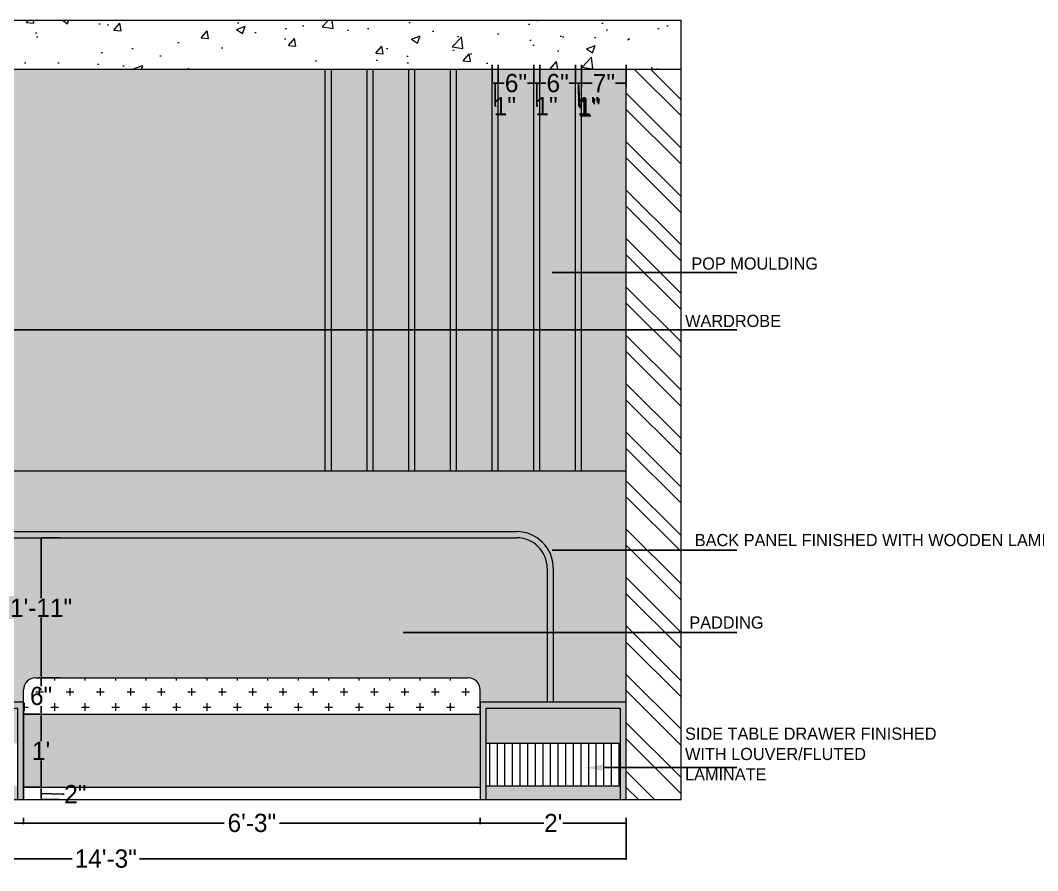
# Model space of a CAD drawing. Header units: inches. Extents: x 15448 to 46480, y -8154 to 0.
# Drawn here: x 16750.5 to 16917.6, y -3014.2 to -2874.5 of the extents above; entities that cross this region are included whole.
import ezdxf
from ezdxf import colors
from ezdxf.entities.mleader import LeaderData, LeaderLine
from ezdxf.math import Vec2, Vec3

# ---------------------------------------------------------------- set-up
doc = ezdxf.new("R2010")
doc.units = ezdxf.units.IN
doc.header["$MEASUREMENT"] = 0
doc.layers.add('IEL-HATCH-002', color=7, linetype='Continuous')
doc.styles.add('b.k', font='verdana.ttf')
doc.styles.add('HEMI', font='stylu.ttf')
doc.styles.get("Standard").update_dxf_attribs({"font": 'arial.ttf'})
doc.dimstyles.new('STANDARD$0', dxfattribs={"dimscale": 0, "dimtxt": 6, "dimasz": 3, "dimexe": 2, "dimexo": 2, "dimgap": 0, "dimtad": 0, "dimtih": 1, "dimtoh": 1, "dimdec": 1, "dimzin": 0, "dimdsep": 46, "dimlunit": 4, "dimtxsty": 'b.k', "dimcen": 2.5, "dimclrd": 256, "dimclre": 256, "dimclrt": 256, "dimadec": 0, "dimazin": 0, "dimtfac": 1, "dimtdec": 1, "dimtofl": 0, "dimtmove": 2, "dimatfit": 2, "dimfxl": 1, "dimfrac": 2, "dimtolj": 1, "dimtzin": 0, "dimlwd": 9, "dimlwe": 9, "dimarcsym": 0})

# ---------------------------------------------------------------- blocks, each defined once
blk = doc.blocks.new('*D268')
at = {"color": 254, "lineweight": -2, "transparency": 16777216}
for p, q in [((16751.06, -3005.47), (16751.06, -3006.51)), ((16826.06, -3005.47), (16826.06, -3006.51))]:
    blk.add_line(p, q, dxfattribs=at)
at = {"color": 5, "lineweight": -2, "transparency": 16777216}
for p, q in [((16751.24, -3006.33), (16784.02, -3006.33)), ((16825.88, -3006.33), (16793.11, -3006.33))]:
    blk.add_line(p, q, dxfattribs=at)
at = {"color": 5, "transparency": 16777216}
for points in [[(16751.24, -3006.3), (16751.24, -3006.36), (16751.06, -3006.33)], [(16825.88, -3006.3), (16825.88, -3006.36), (16826.06, -3006.33)]]:
    blk.add_solid(points, dxfattribs=at)
at = {"layer": 'Defpoints', "color": 0, "transparency": 16777216}
for p in [(16751.06, -3002.47), (16826.06, -3002.47), (16826.06, -3006.33)]:
    blk.add_point(p, dxfattribs=at)
at = {"color": 5, "lineweight": 5, "transparency": 16777216, "insert": (16788.56, -3006.33), "char_height": 3, "attachment_point": 5, "style": 'HEMI'}
blk.add_mtext('\\A1;6\'-3"', dxfattribs=at)
blk = doc.blocks.new('*D269')
at = {"color": 254, "lineweight": -2, "transparency": 16777216}
for p, q in [((16826.06, -3005.47), (16826.06, -3006.51)), ((16850.06, -3005.47), (16850.06, -3006.51))]:
    blk.add_line(p, q, dxfattribs=at)
at = {"color": 5, "lineweight": -2, "transparency": 16777216}
for p, q in [((16826.24, -3006.33), (16836.49, -3006.33)), ((16849.88, -3006.33), (16839.64, -3006.33))]:
    blk.add_line(p, q, dxfattribs=at)
at = {"color": 5, "transparency": 16777216}
for points in [[(16826.24, -3006.3), (16826.24, -3006.36), (16826.06, -3006.33)], [(16849.88, -3006.3), (16849.88, -3006.36), (16850.06, -3006.33)]]:
    blk.add_solid(points, dxfattribs=at)
at = {"layer": 'Defpoints', "color": 0, "transparency": 16777216}
for p in [(16826.06, -3002.47), (16850.06, -3002.47), (16850.06, -3006.33)]:
    blk.add_point(p, dxfattribs=at)
at = {"color": 5, "lineweight": 5, "transparency": 16777216, "insert": (16838.06, -3006.33), "char_height": 3, "attachment_point": 5, "style": 'HEMI'}
blk.add_mtext("\\A1;2'", dxfattribs=at)
blk = doc.blocks.new('*D298')
at = {"color": 254, "lineweight": -2, "transparency": 16777216}
for p, q in [((16730.06, -3005.47), (16730.06, -3006.51)), ((16751.06, -3005.47), (16751.06, -3006.51))]:
    blk.add_line(p, q, dxfattribs=at)
at = {"color": 5, "lineweight": -2, "transparency": 16777216}
for p, q in [((16730.24, -3006.33), (16736.52, -3006.33)), ((16750.88, -3006.33), (16744.61, -3006.33))]:
    blk.add_line(p, q, dxfattribs=at)
at = {"color": 5, "transparency": 16777216}
for points in [[(16730.24, -3006.3), (16730.24, -3006.36), (16730.06, -3006.33)], [(16750.88, -3006.3), (16750.88, -3006.36), (16751.06, -3006.33)]]:
    blk.add_solid(points, dxfattribs=at)
at = {"layer": 'Defpoints', "color": 0, "transparency": 16777216}
for p in [(16730.06, -3002.47), (16751.06, -3002.47), (16751.06, -3006.33)]:
    blk.add_point(p, dxfattribs=at)
at = {"color": 5, "lineweight": 5, "transparency": 16777216, "insert": (16740.56, -3006.33), "char_height": 3, "attachment_point": 5, "style": 'HEMI'}
blk.add_mtext('\\A1;1\'-9"', dxfattribs=at)
blk = doc.blocks.new('*D302')
at = {"color": 254, "lineweight": -2, "transparency": 16777216}
for p, q in [((16753.46, -2982.47), (16753.76, -2982.47)), ((16751.01, -2988.47), (16753.76, -2988.47))]:
    blk.add_line(p, q, dxfattribs=at)
at = {"color": 5, "lineweight": -2, "transparency": 16777216}
for p, q in [((16753.94, -2982.65), (16753.94, -2983.83)), ((16753.94, -2988.29), (16753.94, -2987.12))]:
    blk.add_line(p, q, dxfattribs=at)
at = {"color": 5, "transparency": 16777216}
for points in [[(16753.91, -2982.65), (16753.97, -2982.65), (16753.94, -2982.47)], [(16753.91, -2988.29), (16753.97, -2988.29), (16753.94, -2988.47)]]:
    blk.add_solid(points, dxfattribs=at)
at = {"layer": 'Defpoints', "color": 0, "transparency": 16777216}
for p in [(16756.46, -2982.47), (16753.94, -2988.47), (16754.01, -2988.47)]:
    blk.add_point(p, dxfattribs=at)
at = {"color": 5, "lineweight": 5, "transparency": 16777216, "insert": (16753.94, -2985.47), "char_height": 3, "attachment_point": 5, "style": 'HEMI'}
blk.add_mtext('\\A1;6"', dxfattribs=at)
blk = doc.blocks.new('*D303')
at = {"color": 254, "lineweight": -2, "transparency": 16777216}
for p, q in [((16751.01, -2988.47), (16753.76, -2988.47)), ((16751, -3000.47), (16753.76, -3000.47))]:
    blk.add_line(p, q, dxfattribs=at)
at = {"color": 5, "lineweight": -2, "transparency": 16777216}
for p, q in [((16753.94, -2988.65), (16753.94, -2992.87)), ((16753.94, -3000.29), (16753.94, -2996.08))]:
    blk.add_line(p, q, dxfattribs=at)
at = {"color": 5, "transparency": 16777216}
for points in [[(16753.91, -2988.65), (16753.97, -2988.65), (16753.94, -2988.47)], [(16753.91, -3000.29), (16753.97, -3000.29), (16753.94, -3000.47)]]:
    blk.add_solid(points, dxfattribs=at)
at = {"layer": 'Defpoints', "color": 0, "transparency": 16777216}
for p in [(16754.01, -2988.47), (16753.94, -3000.47), (16754, -3000.47)]:
    blk.add_point(p, dxfattribs=at)
at = {"color": 5, "lineweight": 5, "transparency": 16777216, "insert": (16753.94, -2994.47), "char_height": 3, "attachment_point": 5, "style": 'HEMI'}
blk.add_mtext("\\A1;1'", dxfattribs=at)
blk = doc.blocks.new('*D304')
at = {"color": 254, "lineweight": -2, "transparency": 16777216}
for p, q in [((16751, -3000.47), (16753.76, -3000.47)), ((16756.92, -3002.47), (16754.12, -3002.47))]:
    blk.add_line(p, q, dxfattribs=at)
at = {"color": 5, "lineweight": -2, "transparency": 16777216}
for p, q in [((16753.94, -3000.65), (16753.94, -3002.29)), ((16753.94, -3001.47), (16757.53, -3001.59)), ((16757.53, -3001.59), (16757.71, -3001.59))]:
    blk.add_line(p, q, dxfattribs=at)
at = {"color": 5, "transparency": 16777216}
for points in [[(16753.91, -3000.65), (16753.97, -3000.65), (16753.94, -3000.47)], [(16753.91, -3002.29), (16753.97, -3002.29), (16753.94, -3002.47)]]:
    blk.add_solid(points, dxfattribs=at)
at = {"layer": 'Defpoints', "color": 0, "transparency": 16777216}
for p in [(16754, -3000.47), (16753.92, -3002.47), (16753.94, -3002.47)]:
    blk.add_point(p, dxfattribs=at)
at = {"color": 5, "lineweight": 5, "transparency": 16777216, "insert": (16759.57, -3001.59), "char_height": 3, "attachment_point": 5, "style": 'HEMI'}
blk.add_mtext('\\A1;2"', dxfattribs=at)
blk = doc.blocks.new('*D455')
at = {"color": 5, "lineweight": -2, "transparency": 16777216}
for p, q in [((16753.94, -2959.65), (16753.94, -2969.37)), ((16753.94, -2982.29), (16753.94, -2972.58))]:
    blk.add_line(p, q, dxfattribs=at)
at = {"color": 254, "lineweight": -2, "transparency": 16777216}
for p, q in [((16756.94, -2959.47), (16754.12, -2959.47)), ((16756.94, -2982.47), (16754.12, -2982.47))]:
    blk.add_line(p, q, dxfattribs=at)
at = {"color": 5, "transparency": 16777216}
for points in [[(16753.91, -2959.65), (16753.97, -2959.65), (16753.94, -2959.47)], [(16753.91, -2982.29), (16753.97, -2982.29), (16753.94, -2982.47)]]:
    blk.add_solid(points, dxfattribs=at)
at = {"layer": 'Defpoints', "color": 0, "transparency": 16777216}
for p in [(16753.94, -2959.47), (16753.94, -2959.47), (16753.94, -2982.47)]:
    blk.add_point(p, dxfattribs=at)
at = {"color": 5, "lineweight": 5, "transparency": 16777216, "insert": (16753.94, -2970.97), "char_height": 3, "attachment_point": 5, "style": 'HEMI'}
blk.add_mtext('\\A1;1\'-11"', dxfattribs=at)
blk = doc.blocks.new('*D619')
at = {"color": 254, "lineweight": -2, "transparency": 16777216}
for p, q in [((16679.06, -3005.47), (16679.06, -3012.37)), ((16850.06, -3005.47), (16850.06, -3012.37))]:
    blk.add_line(p, q, dxfattribs=at)
at = {"color": 5, "lineweight": -2, "transparency": 16777216}
for p, q in [((16679.24, -3012.19), (16759.03, -3012.19)), ((16849.88, -3012.19), (16770.1, -3012.19))]:
    blk.add_line(p, q, dxfattribs=at)
at = {"color": 5, "transparency": 16777216}
for points in [[(16679.24, -3012.16), (16679.24, -3012.22), (16679.06, -3012.19)], [(16849.88, -3012.16), (16849.88, -3012.22), (16850.06, -3012.19)]]:
    blk.add_solid(points, dxfattribs=at)
at = {"layer": 'Defpoints', "color": 0, "transparency": 16777216}
for p in [(16679.06, -3002.47), (16850.06, -3002.47), (16850.06, -3012.19)]:
    blk.add_point(p, dxfattribs=at)
at = {"color": 5, "lineweight": 5, "transparency": 16777216, "insert": (16764.56, -3012.19), "char_height": 3, "attachment_point": 5, "style": 'HEMI'}
blk.add_mtext('\\A1;14\'-3"', dxfattribs=at)
blk = doc.blocks.new('*D620')
at = {"color": 254, "lineweight": -2, "transparency": 16777216}
for p, q in [((16842.7, -2885.47), (16842.7, -2884.97)), ((16850.06, -2885.47), (16850.06, -2884.97))]:
    blk.add_line(p, q, dxfattribs=at)
at = {"color": 5, "lineweight": -2, "transparency": 16777216}
for p, q in [((16842.88, -2884.79), (16844.45, -2884.79)), ((16849.88, -2884.79), (16848.31, -2884.79))]:
    blk.add_line(p, q, dxfattribs=at)
at = {"color": 5, "transparency": 16777216}
for points in [[(16842.88, -2884.76), (16842.88, -2884.82), (16842.7, -2884.79)], [(16849.88, -2884.76), (16849.88, -2884.82), (16850.06, -2884.79)]]:
    blk.add_solid(points, dxfattribs=at)
at = {"layer": 'Defpoints', "color": 0, "transparency": 16777216}
for p in [(16842.7, -2882.47), (16850.06, -2882.47), (16842.7, -2884.79)]:
    blk.add_point(p, dxfattribs=at)
at = {"color": 5, "lineweight": 5, "transparency": 16777216, "insert": (16846.38, -2884.79), "char_height": 3, "attachment_point": 5, "style": 'HEMI'}
blk.add_mtext('\\A1;7"', dxfattribs=at)
blk = doc.blocks.new('*D621')
at = {"color": 254, "lineweight": -2, "transparency": 16777216}
for p, q in [((16841.7, -2881.79), (16841.7, -2884.61)), ((16842.7, -2885.47), (16842.7, -2884.97))]:
    blk.add_line(p, q, dxfattribs=at)
at = {"color": 5, "lineweight": -2, "transparency": 16777216}
for p, q in [((16842.52, -2884.79), (16841.88, -2884.79)), ((16842.2, -2884.79), (16842.43, -2888.81)), ((16842.43, -2888.81), (16842.61, -2888.81))]:
    blk.add_line(p, q, dxfattribs=at)
at = {"color": 5, "transparency": 16777216}
for points in [[(16841.88, -2884.76), (16841.88, -2884.82), (16841.7, -2884.79)], [(16842.52, -2884.76), (16842.52, -2884.82), (16842.7, -2884.79)]]:
    blk.add_solid(points, dxfattribs=at)
at = {"layer": 'Defpoints', "color": 0, "transparency": 16777216}
for p in [(16842.7, -2882.47), (16841.7, -2884.79), (16841.7, -2884.79)]:
    blk.add_point(p, dxfattribs=at)
at = {"color": 5, "lineweight": 5, "transparency": 16777216, "insert": (16844.03, -2888.81), "char_height": 3, "attachment_point": 5, "style": 'HEMI'}
blk.add_mtext('\\A1;1"', dxfattribs=at)
blk = doc.blocks.new('*D622')
at = {"color": 254, "lineweight": -2, "transparency": 16777216}
for p, q in [((16835.86, -2881.79), (16835.86, -2884.61)), ((16841.7, -2881.79), (16841.7, -2884.61))]:
    blk.add_line(p, q, dxfattribs=at)
at = {"color": 5, "lineweight": -2, "transparency": 16777216}
for p, q in [((16836.04, -2884.79), (16836.86, -2884.79)), ((16841.52, -2884.79), (16840.7, -2884.79))]:
    blk.add_line(p, q, dxfattribs=at)
at = {"color": 5, "transparency": 16777216}
for points in [[(16836.04, -2884.76), (16836.04, -2884.82), (16835.86, -2884.79)], [(16841.52, -2884.76), (16841.52, -2884.82), (16841.7, -2884.79)]]:
    blk.add_solid(points, dxfattribs=at)
at = {"layer": 'Defpoints', "color": 0, "transparency": 16777216}
for p in [(16835.86, -2884.79), (16835.86, -2884.79), (16841.7, -2884.79)]:
    blk.add_point(p, dxfattribs=at)
at = {"color": 5, "lineweight": 5, "transparency": 16777216, "insert": (16838.78, -2884.79), "char_height": 3, "attachment_point": 5, "style": 'HEMI'}
blk.add_mtext('\\A1;6"', dxfattribs=at)
blk = doc.blocks.new('*D623')
at = {"color": 254, "lineweight": -2, "transparency": 16777216}
for p, q in [((16834.86, -2881.79), (16834.86, -2884.61)), ((16835.86, -2881.79), (16835.86, -2884.61))]:
    blk.add_line(p, q, dxfattribs=at)
at = {"color": 5, "lineweight": -2, "transparency": 16777216}
for p, q in [((16835.68, -2884.79), (16835.04, -2884.79)), ((16835.36, -2884.79), (16835.36, -2888.56)), ((16835.36, -2888.56), (16835.54, -2888.56))]:
    blk.add_line(p, q, dxfattribs=at)
at = {"color": 5, "transparency": 16777216}
for points in [[(16835.04, -2884.76), (16835.04, -2884.82), (16834.86, -2884.79)], [(16835.68, -2884.76), (16835.68, -2884.82), (16835.86, -2884.79)]]:
    blk.add_solid(points, dxfattribs=at)
at = {"layer": 'Defpoints', "color": 0, "transparency": 16777216}
for p in [(16834.86, -2884.79), (16834.86, -2884.79), (16835.86, -2884.79)]:
    blk.add_point(p, dxfattribs=at)
at = {"color": 5, "lineweight": 5, "transparency": 16777216, "insert": (16836.96, -2888.56), "char_height": 3, "attachment_point": 5, "style": 'HEMI'}
blk.add_mtext('\\A1;1"', dxfattribs=at)
blk = doc.blocks.new('*D624')
at = {"color": 254, "lineweight": -2, "transparency": 16777216}
for p, q in [((16829.01, -2881.79), (16829.01, -2884.61)), ((16834.86, -2881.79), (16834.86, -2884.61))]:
    blk.add_line(p, q, dxfattribs=at)
at = {"color": 5, "lineweight": -2, "transparency": 16777216}
for p, q in [((16829.19, -2884.79), (16830.01, -2884.79)), ((16834.68, -2884.79), (16833.85, -2884.79))]:
    blk.add_line(p, q, dxfattribs=at)
at = {"color": 5, "transparency": 16777216}
for points in [[(16829.19, -2884.76), (16829.19, -2884.82), (16829.01, -2884.79)], [(16834.68, -2884.76), (16834.68, -2884.82), (16834.86, -2884.79)]]:
    blk.add_solid(points, dxfattribs=at)
at = {"layer": 'Defpoints', "color": 0, "transparency": 16777216}
for p in [(16829.01, -2884.79), (16829.01, -2884.79), (16834.86, -2884.79)]:
    blk.add_point(p, dxfattribs=at)
at = {"color": 5, "lineweight": 5, "transparency": 16777216, "insert": (16831.93, -2884.79), "char_height": 3, "attachment_point": 5, "style": 'HEMI'}
blk.add_mtext('\\A1;6"', dxfattribs=at)
blk = doc.blocks.new('*D625')
at = {"color": 254, "lineweight": -2, "transparency": 16777216}
for p, q in [((16828.01, -2881.79), (16828.01, -2884.61)), ((16829.01, -2881.79), (16829.01, -2884.61))]:
    blk.add_line(p, q, dxfattribs=at)
at = {"color": 5, "lineweight": -2, "transparency": 16777216}
for p, q in [((16828.83, -2884.79), (16828.19, -2884.79)), ((16828.51, -2884.79), (16828.51, -2888.59)), ((16828.51, -2888.59), (16828.69, -2888.59))]:
    blk.add_line(p, q, dxfattribs=at)
at = {"color": 5, "transparency": 16777216}
for points in [[(16828.19, -2884.76), (16828.19, -2884.82), (16828.01, -2884.79)], [(16828.83, -2884.76), (16828.83, -2884.82), (16829.01, -2884.79)]]:
    blk.add_solid(points, dxfattribs=at)
at = {"layer": 'Defpoints', "color": 0, "transparency": 16777216}
for p in [(16828.01, -2884.79), (16828.01, -2884.79), (16829.01, -2884.79)]:
    blk.add_point(p, dxfattribs=at)
at = {"color": 5, "lineweight": 5, "transparency": 16777216, "insert": (16830.11, -2888.59), "char_height": 3, "attachment_point": 5, "style": 'HEMI'}
blk.add_mtext('\\A1;1"', dxfattribs=at)
blk = doc.blocks.new('*D626')
at = {"color": 254, "lineweight": -2, "transparency": 16777216}
for p, q in [((16841.7, -2881.79), (16841.7, -2884.61)), ((16842.7, -2881.79), (16842.7, -2884.61))]:
    blk.add_line(p, q, dxfattribs=at)
at = {"color": 5, "lineweight": -2, "transparency": 16777216}
for p, q in [((16842.52, -2884.79), (16841.88, -2884.79)), ((16842.2, -2884.79), (16842.24, -2888.56)), ((16842.24, -2888.56), (16842.42, -2888.56))]:
    blk.add_line(p, q, dxfattribs=at)
at = {"color": 5, "transparency": 16777216}
for points in [[(16841.88, -2884.76), (16841.88, -2884.82), (16841.7, -2884.79)], [(16842.52, -2884.76), (16842.52, -2884.82), (16842.7, -2884.79)]]:
    blk.add_solid(points, dxfattribs=at)
at = {"layer": 'Defpoints', "color": 0, "transparency": 16777216}
for p in [(16841.7, -2884.79), (16841.7, -2884.79), (16842.7, -2884.79)]:
    blk.add_point(p, dxfattribs=at)
at = {"color": 5, "lineweight": 5, "transparency": 16777216, "insert": (16843.84, -2888.56), "char_height": 3, "attachment_point": 5, "style": 'HEMI'}
blk.add_mtext('\\A1;1"', dxfattribs=at)
blk = doc.blocks.new('*D627')
at = {"color": 254, "lineweight": -2, "transparency": 16777216}
for p, q in [((16842.7, -2881.79), (16842.7, -2884.61)), ((16850.06, -2881.79), (16850.06, -2884.61))]:
    blk.add_line(p, q, dxfattribs=at)
at = {"color": 5, "lineweight": -2, "transparency": 16777216}
for p, q in [((16842.88, -2884.79), (16844.45, -2884.79)), ((16849.88, -2884.79), (16848.31, -2884.79))]:
    blk.add_line(p, q, dxfattribs=at)
at = {"color": 5, "transparency": 16777216}
for points in [[(16842.88, -2884.76), (16842.88, -2884.82), (16842.7, -2884.79)], [(16849.88, -2884.76), (16849.88, -2884.82), (16850.06, -2884.79)]]:
    blk.add_solid(points, dxfattribs=at)
at = {"layer": 'Defpoints', "color": 0, "transparency": 16777216}
for p in [(16842.7, -2884.79), (16842.7, -2884.79), (16850.06, -2884.79)]:
    blk.add_point(p, dxfattribs=at)
at = {"color": 5, "lineweight": 5, "transparency": 16777216, "insert": (16846.38, -2884.79), "char_height": 3, "attachment_point": 5, "style": 'HEMI'}
blk.add_mtext('\\A1;7"', dxfattribs=at)

msp = doc.modelspace()

# ---------------------------------------------------------------- hatches: boundary and pattern name
at = {"layer": 'IEL-HATCH-002', "lineweight": 5, "true_color": 0x636466, "transparency": 33554687}
h = msp.add_hatch(dxfattribs=at)
h.set_pattern_fill('AR-CONC', color=251, scale=2)
h.set_pattern_definition([(50, (-2831.304, 836.569), (14.3452037, -1.255043), [1.5, -16.5]), (355, (-2831.304, 836.569), (-2.775027, 15.043843), [1.2, -13.2]), (100.451444, (-2830.109, 836.464), (11.570177, 13.7888), [1.274804, -14.022842]), (46.1842, (-2831.304, 840.569), (21.344827, -3.310386), [2.25, -24.75]), (96.63564, (-2829.525, 840.293), (18.693239, 19.482372), [1.912207, -21.034275]), (351.18416, (-2831.304, 840.57), (18.69324, 19.482372), [1.8, -19.8]), (21, (-2829.304, 839.569), (11.938141, -8.052378), [1.5, -16.5]), (326, (-2829.304, 839.569), (4.866307, 14.503001), [1.2, -13.2]), (71.451445, (-2828.309, 838.898), (16.804448, 6.450623), [1.274804, -14.022842]), (37.5, (-2831.304, 836.569), (0.2431971, 6.6578771), [0, -13.04, 0, -13.4, 0, -13.25]), (7.5, (-2831.304, 836.569), (5.2613907, 7.8882342), [0, -7.64, 0, -12.74, 0, -5.05]), (327.5, (-2835.764, 836.569), (10.6764487, -0.4510974), [0, -5, 0, -15.6, 0, -20.7]), (317.5, (-2837.764, 836.569), (11.6637234, 2.0020996), [0, -6.5, 0, -10.36, 0, -14.7])])
h.paths.add_polyline_path([(16859.06, -2882.47), (16859.06, -2874.47), (16670.06, -2874.47), (16670.06, -2882.47)])
at = {"layer": 'IEL-HATCH-002', "lineweight": 5, "transparency": 33554687}
h = msp.add_hatch(dxfattribs=at)
h.set_pattern_fill('ANSI32', color=1, scale=15, angle=90)
h.paths.add_polyline_path([(16679.06, -2882.47), (16670.06, -2882.47), (16670.06, -3002.47), (16679.06, -3002.47)])
h.paths.add_polyline_path([(16859.06, -2882.47), (16850.06, -2882.47), (16850.06, -3002.47), (16859.06, -3002.47)])
at = {"layer": 'IEL-HATCH-002', "lineweight": 5, "true_color": 0xf2ebe4, "transparency": 33554687}
h = msp.add_hatch(color=7, dxfattribs=at)
h.dxf.hatch_style = 1
h.paths.add_polyline_path([(16800.62, -2882.47), (16703.06, -2882.47), (16703.06, -2948.47), (16800.62, -2948.47)])
h.paths.add_polyline_path([(16807.47, -2882.47), (16801.62, -2882.47), (16801.62, -2948.47), (16807.47, -2948.47)])
h.paths.add_polyline_path([(16814.32, -2882.47), (16808.47, -2882.47), (16808.47, -2948.47), (16814.32, -2948.47)])
h.paths.add_polyline_path([(16821.16, -2882.47), (16815.32, -2882.47), (16815.32, -2948.47), (16821.16, -2948.47)])
h.paths.add_polyline_path([(16828.01, -2882.47), (16822.16, -2882.47), (16822.16, -2948.47), (16828.01, -2948.47)])
h.paths.add_polyline_path([(16834.86, -2882.47), (16829.01, -2882.47), (16829.01, -2948.47), (16834.86, -2948.47)])
h.paths.add_polyline_path([(16841.7, -2882.47), (16835.86, -2882.47), (16835.86, -2948.47), (16841.7, -2948.47)])
h.paths.add_polyline_path([(16850.06, -2882.47), (16842.7, -2882.47), (16842.7, -2948.47), (16850.06, -2948.47)])
h = msp.add_hatch(color=7, dxfattribs=at)
h.dxf.hatch_style = 1
h.paths.add_polyline_path([(16801.62, -2882.47), (16800.62, -2882.47), (16800.62, -2948.47), (16801.62, -2948.47)])
h.paths.add_polyline_path([(16808.47, -2882.47), (16807.47, -2882.47), (16807.47, -2948.47), (16808.47, -2948.47)])
h.paths.add_polyline_path([(16815.32, -2882.47), (16814.32, -2882.47), (16814.32, -2948.47), (16815.32, -2948.47)])
h.paths.add_polyline_path([(16822.16, -2882.47), (16821.16, -2882.47), (16821.16, -2948.47), (16822.16, -2948.47)])
h.paths.add_polyline_path([(16829.01, -2882.47), (16828.01, -2882.47), (16828.01, -2948.47), (16829.01, -2948.47)])
h.paths.add_polyline_path([(16835.86, -2882.47), (16834.86, -2882.47), (16834.86, -2948.47), (16835.86, -2948.47)])
h.paths.add_polyline_path([(16842.7, -2882.47), (16841.7, -2882.47), (16841.7, -2948.47), (16842.7, -2948.47)])
at = {"layer": 'IEL-HATCH-002', "lineweight": 5, "transparency": 33554687}
h = msp.add_hatch(color=256, dxfattribs=at)
h.dxf.hatch_style = 1
h.set_gradient(color1=(242, 235, 228), color2=(248, 246, 176), name='CURVED')
h.paths.add_polyline_path([(16850.06, -2932.64), (16703.06, -2932.64), (16703.06, -2948.47), (16850.06, -2948.47)])
at = {"layer": 'IEL-HATCH-002', "true_color": 0xeedbce, "transparency": 33554687}
h = msp.add_hatch(color=254, dxfattribs=at)
h.dxf.hatch_style = 1
h.paths.add_polyline_path([(16739.06, -2964.47, -0.414214), (16745.06, -2958.47), (16832.06, -2958.47, -0.414214), (16838.06, -2964.47), (16838.06, -2975.04), (16850.06, -2975.04), (16850.06, -2948.47), (16703.06, -2948.47), (16703.06, -3002.47), (16730.06, -3002.47), (16730.06, -2986.47), (16739.06, -2986.47)])
h.paths.add_polyline_path([(16850.06, -2975.04), (16838.06, -2975.04), (16838.06, -2986.47), (16850.06, -2986.47)], flags=17)
h.paths.add_polyline_path([(16849.06, -2987.47), (16827.06, -2987.47), (16827.06, -2993.24), (16849.06, -2993.24)], flags=17)
h.paths.add_polyline_path([(16849.06, -3000.24), (16827.06, -3000.24), (16827.06, -3002.47), (16849.06, -3002.47)], flags=17)
h.paths.add_polyline_path([(16750.06, -2987.47), (16731.06, -2987.47), (16731.06, -2993.24), (16750.06, -2993.24)], flags=17)
h.paths.add_polyline_path([(16750.06, -3000.24), (16731.06, -3000.24), (16731.06, -3002.47), (16750.06, -3002.47)], flags=17)
h = msp.add_hatch(color=254, dxfattribs=at)
h.dxf.hatch_style = 1
edge = h.paths.add_edge_path()
edge.add_line((16832.06, -2958.47), (16745.06, -2958.47))
edge.add_arc((16745.06, -2964.47), 6, 90, 180)
edge.add_line((16739.06, -2964.47), (16739.06, -2986.47))
edge.add_line((16739.06, -2986.47), (16740.06, -2986.47))
edge.add_line((16740.06, -2986.47), (16740.06, -2964.47))
edge.add_arc((16745.06, -2964.47), 5, 90, 180, ccw=False)
edge.add_line((16745.06, -2959.47), (16832.06, -2959.47))
edge.add_arc((16832.06, -2964.47), 5, 0, 90, ccw=False)
edge.add_line((16837.06, -2964.47), (16837.06, -2986.47))
edge.add_line((16837.06, -2986.47), (16838.06, -2986.47))
edge.add_line((16838.06, -2986.47), (16838.06, -2964.47))
edge.add_arc((16832.06, -2964.47), 6, 0, 90)
at = {"layer": 'IEL-HATCH-002', "true_color": 0xce956f, "transparency": 33554687}
h = msp.add_hatch(color=33, dxfattribs=at)
h.dxf.hatch_style = 1
h.paths.add_polyline_path([(16837.06, -2964.47, 0.414214), (16832.06, -2959.47), (16745.06, -2959.47, 0.414214), (16740.06, -2964.47), (16740.06, -2986.47), (16751.06, -2986.47), (16751.06, -2984.47, -0.414214), (16753.06, -2982.47), (16824.06, -2982.47, -0.414214), (16826.06, -2984.47), (16826.06, -2986.47), (16837.06, -2986.47)])
at = {"layer": 'IEL-HATCH-002', "lineweight": 5, "true_color": 0x939598, "transparency": 33554687}
h = msp.add_hatch(dxfattribs=at)
h.set_pattern_fill('CROSS', color=252, scale=10)
h.set_pattern_definition([(0, (-314.4362, -142.2842), (2.5, 2.5), [1.25, -3.75]), (90, (-313.8112, -142.9092), (-2.5, 2.5), [1.25, -3.75])])
h.paths.add_polyline_path([(16824.06, -2982.47), (16753.06, -2982.47, 0.414214), (16751.06, -2984.47), (16751.06, -2988.47), (16826.06, -2988.47), (16826.06, -2984.47, 0.414214)])
at = {"layer": 'IEL-HATCH-002', "lineweight": 5, "true_color": 0x9d754d, "transparency": 33554687}
h = msp.add_hatch(color=35, dxfattribs=at)
h.dxf.hatch_style = 1
h.paths.add_polyline_path([(16751.06, -2986.47), (16730.06, -2986.47), (16730.06, -3002.47), (16731.06, -3002.47), (16731.06, -2987.47), (16750.06, -2987.47), (16750.06, -3002.47), (16751.06, -3002.47)])
h.paths.add_polyline_path([(16850.06, -2986.47), (16826.06, -2986.47), (16826.06, -3002.47), (16827.06, -3002.47), (16827.06, -2987.47), (16849.06, -2987.47), (16849.06, -3002.47), (16850.06, -3002.47)])
at = {"layer": 'IEL-HATCH-002', "true_color": 0xce956f, "transparency": 33554687}
h = msp.add_hatch(color=33, dxfattribs=at)
h.dxf.hatch_style = 1
h.paths.add_polyline_path([(16826.06, -2988.47), (16751.06, -2988.47), (16751.06, -3000.47), (16826.06, -3000.47)])
at = {"layer": 'IEL-HATCH-002', "lineweight": 5, "true_color": 0x9d754d, "transparency": 33554687}
h = msp.add_hatch(dxfattribs=at)
h.set_pattern_fill('ANSI31', color=35, scale=10, angle=45)
h.set_pattern_definition([(90, (-216.1248, -142.2842), (-1.25, 0), [])])
h.paths.add_polyline_path([(16849.06, -2993.24), (16827.06, -2993.24), (16827.06, -3000.24), (16849.06, -3000.24)])

# ---------------------------------------------------------------- linework, layer by layer
at = {"lineweight": 5}
for p, q in [((16670.06, -2874.47), (16859.06, -2874.47)), ((16859.06, -3002.47), (16859.06, -2874.47)), ((16670.06, -2882.47), (16859.06, -2882.47)), ((16800.62, -2948.47), (16800.62, -2882.47)), ((16801.62, -2948.47), (16801.62, -2882.47)), ((16807.47, -2948.47), (16807.47, -2882.47)), ((16808.47, -2948.47), (16808.47, -2882.47)), ((16814.32, -2948.47), (16814.32, -2882.47)), ((16815.32, -2948.47), (16815.32, -2882.47)), ((16821.16, -2948.47), (16821.16, -2882.47)), ((16822.16, -2948.47), (16822.16, -2882.47)), ((16828.01, -2948.47), (16828.01, -2882.47)), ((16829.01, -2948.47), (16829.01, -2882.47)), ((16834.86, -2948.47), (16834.86, -2882.47)), ((16835.86, -2948.47), (16835.86, -2882.47)), ((16841.7, -2948.47), (16841.7, -2882.47)), ((16842.7, -2948.47), (16842.7, -2882.47)), ((16850.06, -3002.47), (16850.06, -2882.47)), ((16703.06, -2948.47), (16850.06, -2948.47)), ((16745.06, -2958.47), (16832.06, -2958.47)), ((16745.06, -2959.47), (16832.06, -2959.47)), ((16837.06, -2964.47), (16837.06, -2986.47)), ((16838.06, -2964.47), (16838.06, -2986.47)), ((16753.06, -2982.47), (16824.06, -2982.47)), ((16751.06, -2988.47), (16751.06, -2984.47)), ((16826.06, -2988.47), (16826.06, -2984.47)), ((16751.06, -2988.47), (16826.06, -2988.47)), ((16827.06, -2993.24), (16849.06, -2993.24)), ((16751.06, -3000.47), (16826.06, -3000.47)), ((16827.06, -3000.24), (16849.06, -3000.24)), ((16670.06, -3002.47), (16859.06, -3002.47))]:
    msp.add_line(p, q, dxfattribs=at)
msp.add_line((16751.06, -2986.47), (16751.06, -3002.47))
for points in [[(16751.06, -3002.47), (16751.06, -2986.47), (16730.06, -2986.47), (16730.06, -3002.47), (16731.06, -3002.47), (16731.06, -2987.47), (16750.06, -2987.47), (16750.06, -3002.47)], [(16850.06, -3002.47), (16850.06, -2986.47), (16826.06, -2986.47), (16826.06, -3002.47), (16827.06, -3002.47), (16827.06, -2987.47), (16849.06, -2987.47), (16849.06, -3002.47)]]:
    msp.add_lwpolyline(points, close=True, dxfattribs=at)
for centre, radius, start, end in [((16832.06, -2964.47), 6, 0, 90), ((16832.06, -2964.47), 5, 0, 90), ((16753.06, -2984.47), 2, 90, 180), ((16824.06, -2984.47), 2, 0, 90)]:
    msp.add_arc(centre, radius, start, end, dxfattribs=at)

# ---------------------------------------------------------------- texts
at = {"color": 152, "lineweight": 5, "true_color": 0x2776bb, "char_height": 2, "attachment_point": 3, "rotation": 0.0094, "style": 'HEMI'}
for s, insert, width in [('POP MOULDING', (16881.55, -2913.42), 81.1585), ('WARDROBE', (16875.47, -2922.85), 81.1585), ('BACK PANEL FINISHED WITH WOODEN LAMINATE', (16926.1, -2958.84), 81.1585), ('PADDING', (16872.6, -2972.39), 81.1585), ('\\pxql;SIDE TABLE DRAWER FINISHED WITH LOUVER/FLUTED LAMINATE', (16903.24, -2990.65), 43.5346)]:
    msp.add_mtext(s, dxfattribs=dict(at, insert=insert, width=width))

# ---------------------------------------------------------------- dimensions: what is measured, and where the dimension line sits
at = {"lineweight": 5}
for base, p1, p2, picture, middle in [((16828.01, -2884.79), (16829.01, -2884.79), (16828.01, -2884.79), '*D625', (16828.78, -2888.59)), ((16834.86, -2884.79), (16835.86, -2884.79), (16834.86, -2884.79), '*D623', (16835.63, -2888.56)), ((16841.7, -2884.79), (16842.7, -2882.47), (16841.7, -2884.79), '*D621', (16842.7, -2888.81)), ((16841.7, -2884.79), (16842.7, -2884.79), (16841.7, -2884.79), '*D626', (16842.51, -2888.56))]:
    dim = msp.add_linear_dim(base=base, p1=p1, p2=p2, dimstyle='STANDARD$0', override={"dimscale": 1, "dimtxt": 3, "dimasz": 0.18, "dimexe": 0.18, "dimexo": 3, "dimgap": 0.09, "dimdec": 0, "dimtxsty": 'HEMI', "dimcen": 0.09, "dimclrd": 5, "dimclre": 254, "dimclrt": 5, "dimtdec": 0, "dimtmove": 1, "dimatfit": 3, "dimfxl": 0.03937, "dimfrac": 0, "dimlwd": 65534, "dimlwe": 65534, "dimarcsym": 1}, dxfattribs=at)
    dim.commit()
    dim.dimension.update_dxf_attribs({"geometry": picture, "text_midpoint": middle, "dimtype": 160})
for base, p1, p2, picture, middle in [((16829.01, -2884.79), (16834.86, -2884.79), (16829.01, -2884.79), '*D624', (16831.93, -2884.79)), ((16835.86, -2884.79), (16841.7, -2884.79), (16835.86, -2884.79), '*D622', (16838.78, -2884.79)), ((16842.7, -2884.79), (16850.06, -2884.79), (16842.7, -2884.79), '*D627', (16846.38, -2884.79)), ((16842.7, -2884.79), (16850.06, -2882.47), (16842.7, -2882.47), '*D620', (16846.38, -2884.79)), ((16850.06, -3012.19), (16679.06, -3002.47), (16850.06, -3002.47), '*D619', (16764.56, -3012.19)), ((16751.06, -3006.33), (16730.06, -3002.47), (16751.06, -3002.47), '*D298', (16740.56, -3006.33)), ((16826.06, -3006.33), (16751.06, -3002.47), (16826.06, -3002.47), '*D268', (16788.56, -3006.33)), ((16850.06, -3006.33), (16826.06, -3002.47), (16850.06, -3002.47), '*D269', (16838.06, -3006.33))]:
    dim = msp.add_linear_dim(base=base, p1=p1, p2=p2, dimstyle='STANDARD$0', override={"dimscale": 1, "dimtxt": 3, "dimasz": 0.18, "dimexe": 0.18, "dimexo": 3, "dimgap": 0.09, "dimdec": 0, "dimtxsty": 'HEMI', "dimcen": 0.09, "dimclrd": 5, "dimclre": 254, "dimclrt": 5, "dimtdec": 0, "dimtmove": 1, "dimatfit": 3, "dimfxl": 0.03937, "dimfrac": 0, "dimlwd": 65534, "dimlwe": 65534, "dimarcsym": 1}, dxfattribs=at)
    dim.commit()
    dim.dimension.update_dxf_attribs({"geometry": picture, "text_midpoint": middle})
for base, p1, p2, picture, middle in [((16753.94, -2959.47), (16753.94, -2982.47), (16753.94, -2959.47), '*D455', (16753.94, -2970.97)), ((16753.94, -2988.47), (16756.46, -2982.47), (16754.01, -2988.47), '*D302', (16753.94, -2985.47)), ((16753.94, -3000.47), (16754.01, -2988.47), (16754, -3000.47), '*D303', (16753.94, -2994.47))]:
    dim = msp.add_linear_dim(base=base, p1=p1, p2=p2, angle=90, dimstyle='STANDARD$0', override={"dimscale": 1, "dimtxt": 3, "dimasz": 0.18, "dimexe": 0.18, "dimexo": 3, "dimgap": 0.09, "dimdec": 0, "dimtxsty": 'HEMI', "dimcen": 0.09, "dimclrd": 5, "dimclre": 254, "dimclrt": 5, "dimtdec": 0, "dimtmove": 1, "dimatfit": 3, "dimfxl": 0.03937, "dimfrac": 0, "dimlwd": 65534, "dimlwe": 65534, "dimarcsym": 1}, dxfattribs=at)
    dim.commit()
    dim.dimension.update_dxf_attribs({"geometry": picture, "text_midpoint": middle})
dim = msp.add_linear_dim(base=(16753.94, -3002.47), p1=(16754, -3000.47), p2=(16753.92, -3002.47), angle=90, dimstyle='STANDARD$0', override={"dimscale": 1, "dimtxt": 3, "dimasz": 0.18, "dimexe": 0.18, "dimexo": 3, "dimgap": 0.09, "dimdec": 0, "dimtxsty": 'HEMI', "dimcen": 0.09, "dimclrd": 5, "dimclre": 254, "dimclrt": 5, "dimtdec": 0, "dimtmove": 1, "dimatfit": 3, "dimfxl": 0.03937, "dimfrac": 0, "dimlwd": 65534, "dimlwe": 65534, "dimarcsym": 1}, dxfattribs=at)
dim.commit()
dim.dimension.update_dxf_attribs({"geometry": '*D304', "text_midpoint": (16757.8, -3001.59), "dimtype": 160})

# ---------------------------------------------------------------- leaders
at = {"color": 152, "lineweight": 5, "true_color": 0x2776bb}
ml = msp.add_multileader_mtext('Standard', dxfattribs=at)
ml.set_content('', color=(39, 118, 187))
ml.set_leader_properties()
ml.build(insert=Vec2(0, 0))
ml.multileader.update_dxf_attribs({"text_right_attachment_type": 6, "dogleg_length": 0.36, "arrow_head_size": 3})
ctx = ml.context
ctx.base_point, ctx.char_height, ctx.arrow_head_size, ctx.landing_gap_size, ctx.plane_origin = Vec3(16868.2, -2915.89), 0.18, 3, 0.09, Vec3(16818.83, -2915.89)
ctx.right_attachment = 6
notes = []
notes.append((ctx, [(0, (1, 1, 0), (16867.84, -2915.89), (1, 0), 0.36, [(0, [(16834.86, -2915.89)], 0, [])])]))
ctx.mtext.insert, ctx.mtext.flow_direction = Vec3(16868.29, -2915.8), 5
ml = msp.add_multileader_mtext('Standard', dxfattribs=at)
ml.set_content('', color=(39, 118, 187))
ml.set_leader_properties()
ml.build(insert=Vec2(0, 0))
ml.multileader.update_dxf_attribs({"text_right_attachment_type": 6, "dogleg_length": 0.36, "arrow_head_size": 3})
ctx = ml.context
ctx.base_point, ctx.char_height, ctx.arrow_head_size, ctx.landing_gap_size, ctx.plane_origin = Vec3(16868.2, -2925.32), 0.18, 3, 0.09, Vec3(16818.83, -2925.32)
ctx.right_attachment = 6
notes.append((ctx, [(0, (1, 1, 0), (16867.84, -2925.32), (1, 0), 0.36, [(0, [(16698.38, -2925.32)], 0, [])])]))
ctx.mtext.insert, ctx.mtext.flow_direction = Vec3(16868.29, -2925.23), 5
ml = msp.add_multileader_mtext('Standard', dxfattribs=at)
ml.set_content('', color=(39, 118, 187))
ml.set_leader_properties()
ml.build(insert=Vec2(0, 0))
ml.multileader.update_dxf_attribs({"text_right_attachment_type": 6, "dogleg_length": 0.36, "arrow_head_size": 3})
ctx = ml.context
ctx.base_point, ctx.char_height, ctx.arrow_head_size, ctx.landing_gap_size, ctx.plane_origin = Vec3(16868.2, -2961.51), 0.18, 3, 0.09, Vec3(16818.83, -2961.51)
ctx.right_attachment = 6
notes.append((ctx, [(0, (1, 1, 0), (16867.84, -2961.51), (1, 0), 0.36, [(0, [(16834.86, -2961.51)], 0, [])])]))
ctx.mtext.insert, ctx.mtext.flow_direction = Vec3(16868.29, -2961.42), 5
ml = msp.add_multileader_mtext('Standard', dxfattribs=at)
ml.set_content('', color=(39, 118, 187))
ml.set_leader_properties()
ml.build(insert=Vec2(0, 0))
ml.multileader.update_dxf_attribs({"text_right_attachment_type": 6, "dogleg_length": 0.36, "arrow_head_size": 3})
ctx = ml.context
ctx.base_point, ctx.char_height, ctx.arrow_head_size, ctx.landing_gap_size, ctx.plane_origin = Vec3(16868.2, -2975.04), 0.18, 3, 0.09, Vec3(16818.83, -2975.04)
ctx.right_attachment = 6
notes.append((ctx, [(0, (1, 1, 0), (16867.84, -2975.04), (1, 0), 0.36, [(0, [(16810.4, -2975.04)], 0, [])])]))
ctx.mtext.insert, ctx.mtext.flow_direction = Vec3(16868.29, -2974.95), 5
ml = msp.add_multileader_mtext('Standard', dxfattribs=at)
ml.set_content('', color=(39, 118, 187))
ml.set_leader_properties()
ml.build(insert=Vec2(0, 0))
ml.multileader.update_dxf_attribs({"text_right_attachment_type": 6, "dogleg_length": 0.36, "arrow_head_size": 3})
ctx = ml.context
ctx.base_point, ctx.char_height, ctx.arrow_head_size, ctx.landing_gap_size, ctx.plane_origin = Vec3(16868.2, -2997.23), 0.18, 3, 0.09, Vec3(16818.83, -2997.23)
ctx.right_attachment = 6
notes.append((ctx, [(0, (1, 1, 0), (16867.84, -2997.23), (1, 0), 0.36, [(0, [(16843.29, -2997.23)], 0, [])])]))
ctx.mtext.insert, ctx.mtext.flow_direction = Vec3(16868.29, -2997.14), 5
for ctx, leaders in notes:
    for number, flags, end, landing, length, lines in leaders:
        leader = LeaderData()
        leader.index, (leader.has_last_leader_line, leader.has_dogleg_vector, leader.attachment_direction) = number, flags
        leader.last_leader_point, leader.dogleg_vector, leader.dogleg_length = Vec3(end), Vec3(landing), length
        for number, points, colour, breaks in lines:
            line = LeaderLine()
            line.index, line.vertices, line.color, line.breaks = number, Vec3.list(points), colors.encode_raw_color(colour), breaks
            leader.lines.append(line)
        ctx.leaders.append(leader)

doc.saveas('drawing.dxf')
